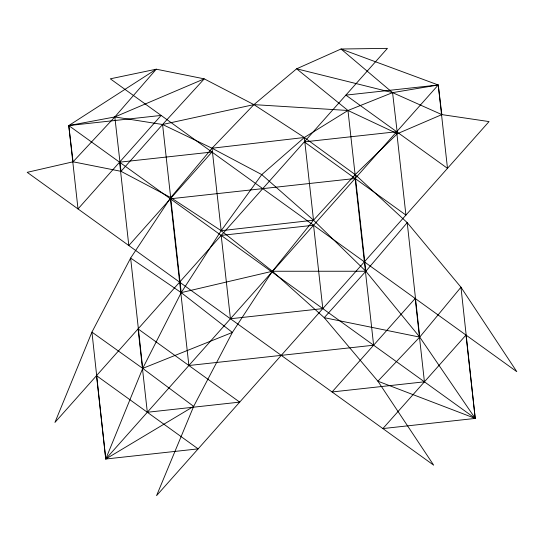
<?xml version="1.0" encoding="UTF-8"?>
<svg xmlns="http://www.w3.org/2000/svg" width="544" height="544" viewBox="0 0 544 544"><rect width="100%" height="100%" fill="white"/><g stroke="black" fill="none" stroke-linecap="round" stroke-linejoin="round"><path stroke-width="0.82" d="M142.712 368.39L105.76 459.02L198.132 448.875L96.512 375.659L105.76 459.02L193.664 406.388L232.37 332.438L272.408 271.252L313.521 220.198L355.198 174.61L397.378 133.708L441.844 114.607L489.049 121.584L156.57 495.632L193.664 406.388L142.712 368.39L91.936 332.112L130.628 258.06L170.741 197.588L212.031 148.226L253.919 104.625L296.63 68.802L341.02 49.008L387.43 48.368L54.951 422.416L91.936 332.112L105.76 459.02L438.24 84.98L341.02 49.008L392.571 92.636L441.844 114.607L438.24 84.98L345.868 95.125L447.488 168.341L438.24 84.98L392.571 92.636L347.97 110.486L304.334 137.496L261.766 174.61L221.184 230.69L181.22 292.631L142.712 368.39L232.37 332.438L181.22 292.631L130.628 258.06L142.712 368.39M460.965 287.225L419.73 337.103L377.89 381.188L433.684 465.181L27.2 172.332L73.059 161.806L121.02 171.333L170.741 197.588L221.184 230.69L272.408 271.252L324.251 317.676L377.89 381.188L475.238 418.424L460.965 287.225L407.211 222.625L355.198 174.61L304.334 137.496L253.919 104.625L204.252 78.86L156.271 69.197L110.316 78.819L516.8 371.668L460.965 287.225M407.211 222.625L365.847 271.245L324.251 317.676L419.73 337.103L475.238 418.424L382.874 428.577L465.99 335.063L475.238 418.424L68.762 125.576L156.271 69.197L114.818 116.953L73.059 161.806L68.762 125.576L114.818 116.953L204.252 78.86L162.574 124.501L121.02 171.333L114.818 116.953L162.574 124.501L212.031 148.226L261.766 174.61L313.521 220.198L365.847 271.245L419.73 337.103L407.211 222.625M161.126 115.423L78.01 208.937L68.762 125.576L161.126 115.423M211.936 152.034L128.819 245.541L119.571 162.18L211.936 152.034M415.181 298.459L332.064 391.966L424.429 381.82L415.181 298.459M272.408 271.252L181.22 292.631L162.574 124.501L253.919 104.625L347.97 110.486L397.378 133.708L392.571 92.636L296.63 68.802L347.97 110.486L365.847 271.245L272.408 271.252M304.334 137.496L212.031 148.226L221.184 230.69L313.521 220.198L304.334 137.496M396.678 131.73L304.307 141.882L405.926 215.091L396.678 131.73M355.116 178.486L170.381 198.791L188.884 365.514L373.619 345.209L355.116 178.486M313.562 225.243L221.19 235.396L230.438 318.757L322.81 308.604L313.562 225.243M239.693 402.118L147.322 412.27L138.074 328.909L239.693 402.118"/></g></svg>
